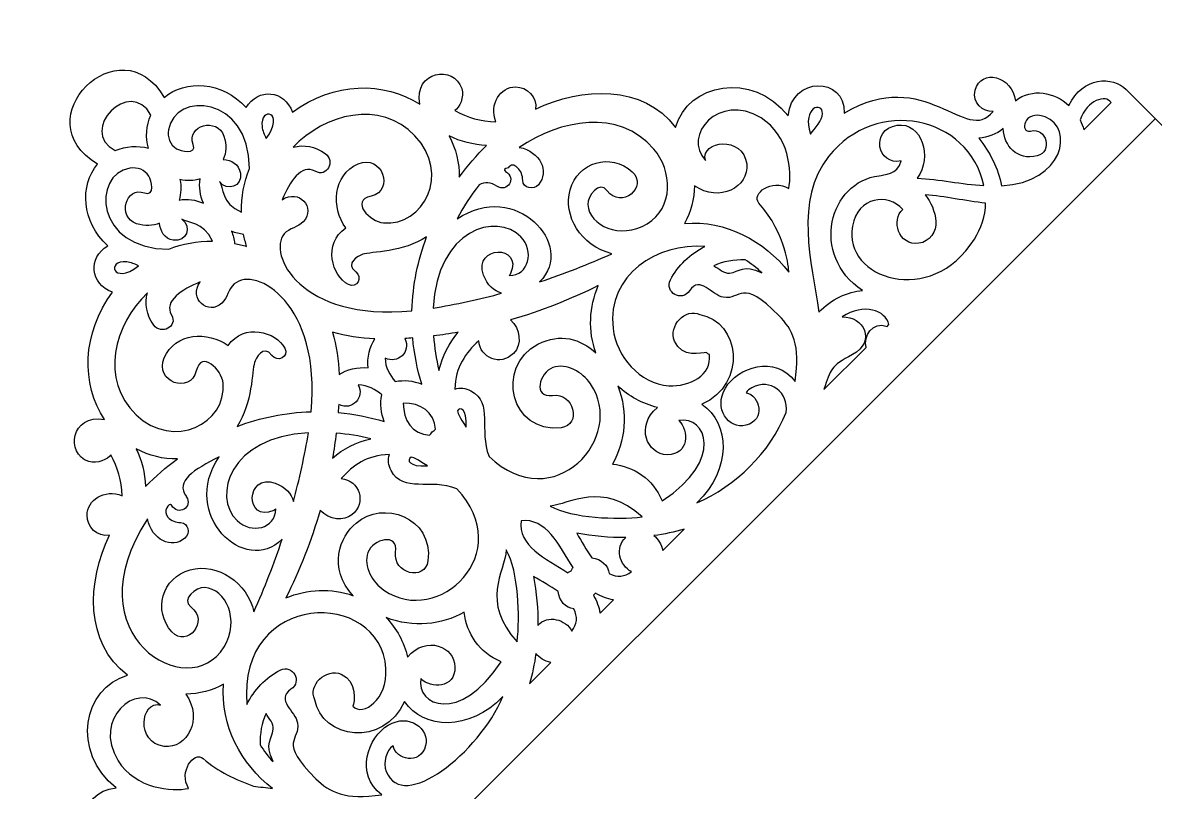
# Model space of a CAD drawing. Header units: millimetres. Extents: x -112 to 112, y -112 to 112.
# Drawn here: x -112 to 0, y 35.9 to 112 of the extents above; entities that cross this region are included whole.
import ezdxf
from ezdxf.lldxf.tags import DXFTag

# ---------------------------------------------------------------- set-up
doc = ezdxf.new("R2010")
doc.units = ezdxf.units.MM
doc.header["$MEASUREMENT"] = 0
doc.layers.add('layer 1', color=7, linetype='Continuous')
tags = doc.linetypes.add('New Line2', pattern=[0.2, 0.1, -0.1]).pattern_tags.tags
tags[6:7] = [DXFTag(74, 4), DXFTag(75, 0), DXFTag(340, '0'), DXFTag(46, 1.0), DXFTag(50, 0.0), DXFTag(44, 0.0), DXFTag(45, 0.0)]
tags[4:5] = [DXFTag(74, 4), DXFTag(75, 0), DXFTag(340, '0'), DXFTag(46, 1.0), DXFTag(50, 0.0), DXFTag(44, 0.0), DXFTag(45, 0.0)]

msp = doc.modelspace()

# ---------------------------------------------------------------- linework, layer by layer
at = {"layer": 'layer 1', "color": 196}
for points, knots in [([(104.6453, -98.0616), (106.4014, -95.9512), (106.2642, -92.3466), (103.6349, -89.9719), (103.6349, -89.9719), (105.6031, -88.8019), (105.3912, -86.1603), (103.1685, -85.3845), (103.1685, -85.3845), (106.2043, -81.3209), (106.2542, -76.272), (103.9543, -72.7846), (103.9543, -72.7846), (107.3143, -73.3907), (107.8557, -69.3822), (105.5158, -68.6338), (105.5158, -68.6338), (104.6527, -68.3594), (103.6225, -68.8658), (103.3306, -69.3024), (103.3306, -69.3024), (102.6471, -68.0451), (102.258, -66.7529), (102.2205, -65.2439), (102.2205, -65.2439), (103.9866, -65.9523), (105.6854, -64.8023), (105.6804, -63.3106), (105.6804, -63.3106), (105.6729, -62.1956), (104.7051, -61.1079), (103.4653, -61.3449), (103.4653, -61.3449), (105.6928, -56.7475), (105.9249, -50.6933), (101.6767, -47.4779), (101.6767, -47.4779), (106.0221, -46.2955), (107.3143, -39.9096), (102.8142, -36.3524), (102.8142, -36.3524), (106.7455, -35.9682), (106.7355, -30.7048), (103.0936, -30.7997), (103.0936, -30.7997), (107.9204, -22.7649), (99.8357, -18.7163), (103.2557, -16.0745), (103.2557, -16.0745), (103.1685, -17.0947), (104.0789, -18.1649), (105.3411, -17.8506), (105.3411, -17.8506), (107.5712, -17.2968), (106.7156, -14.1164), (104.3109, -13.8618), (104.3109, -13.8618), (105.6055, -12.188), (105.1465, -10.0078), (103.8518, -8.5635), (103.8518, -8.5635), (106.7252, -7.213), (106.7609, -4.2435), (105.4134, -2.896), (105.4134, -2.896), (105.4134, -2.896), (0.2281, 102.2897), (0.2281, 102.2897), (0.2281, 102.2897), (0.2281, 102.2897), (0.2289, 102.2904), (0.2289, 102.2904), (0.2289, 102.2904), (0.2289, 102.2904), (-2.8659, 105.3837), (-2.8659, 105.3837), (-2.8659, 105.3837), (-4.2134, 106.7312), (-7.1829, 106.6957), (-8.5334, 103.8221), (-8.5334, 103.8221), (-9.9777, 105.1168), (-12.1579, 105.5757), (-13.8317, 104.2811), (-13.8317, 104.2811), (-14.0862, 106.6858), (-17.2667, 107.5414), (-17.8205, 105.3113), (-17.8205, 105.3113), (-18.1348, 104.0491), (-17.0646, 103.1386), (-16.0444, 103.2259), (-16.0444, 103.2259), (-18.6862, 99.8059), (-22.7348, 107.8906), (-30.7696, 103.0638), (-30.7696, 103.0638), (-30.6748, 106.7057), (-35.9383, 106.7157), (-36.3224, 102.7843), (-36.3224, 102.7843), (-39.8795, 107.2844), (-46.2655, 105.9923), (-47.448, 101.6469), (-47.448, 101.6469), (-50.6633, 105.8951), (-56.7175, 105.663), (-61.315, 103.4355), (-61.315, 103.4355), (-61.0779, 104.6753), (-62.1656, 105.6431), (-63.2806, 105.6506), (-63.2806, 105.6506), (-64.7724, 105.6556), (-65.9224, 103.9568), (-65.2139, 102.1907), (-65.2139, 102.1907), (-66.7231, 102.2282), (-68.0153, 102.6173), (-69.2726, 103.3008), (-69.2726, 103.3008), (-68.836, 103.5927), (-68.3296, 104.6229), (-68.604, 105.4859), (-68.604, 105.4859), (-69.3524, 107.8257), (-73.3611, 107.2845), (-72.7548, 103.9243), (-72.7548, 103.9243), (-76.2422, 106.2242), (-81.2911, 106.1743), (-85.3547, 103.1385), (-85.3547, 103.1385), (-86.1305, 105.3612), (-88.7722, 105.5731), (-89.9421, 103.605), (-89.9421, 103.605), (-92.3169, 106.2343), (-95.9214, 106.3714), (-98.0318, 104.6153), (-98.0318, 104.6153), (-102.3907, 112.0051), (-112.0363, 102.3859), (-104.6298, 98.0173), (-104.6298, 98.0173), (-106.3859, 95.9069), (-106.2487, 92.3023), (-103.617, 89.9301), (-103.617, 89.9301), (-105.5852, 88.7601), (-105.3757, 86.1158), (-103.1507, 85.3425), (-103.1507, 85.3425), (-106.1889, 81.2765), (-106.2364, 76.23), (-103.9389, 72.7402), (-103.9389, 72.7402), (-107.299, 73.3463), (-107.8378, 69.3402), (-105.5005, 68.5894), (-105.5005, 68.5894), (-104.6374, 68.3149), (-103.6047, 68.8239), (-103.3154, 69.2579), (-103.3154, 69.2579), (-102.6295, 68.0032), (-102.2402, 66.7111), (-102.2027, 65.2019), (-102.2027, 65.2019), (-103.9688, 65.9103), (-105.6676, 64.7604), (-105.6627, 63.2686), (-105.6627, 63.2686), (-105.6577, 62.151), (-104.6899, 61.0634), (-103.45, 61.3005), (-103.45, 61.3005), (-105.6776, 56.7031), (-105.9071, 50.6513), (-101.6615, 47.4334), (-101.6615, 47.4334), (-106.0045, 46.2535), (-107.299, 39.865), (-102.799, 36.3079), (-102.799, 36.3079), (-106.7279, 35.9263), (-106.7203, 30.6604), (-103.0784, 30.7551), (-103.0784, 30.7551), (-105.1863, 27.2453), (-105.2561, 23.1643), (-102.6668, 19.6172), (-102.6668, 19.6172), (-102.3749, 18.3874), (-102.2252, 16.8157), (-103.238, 16.0326), (-103.238, 16.0326), (-103.1533, 17.0503), (-104.0613, 18.1229), (-105.3259, 17.8061), (-105.3259, 17.8061), (-107.5534, 17.2548), (-106.7003, 14.0718), (-104.2957, 13.8174), (-104.2957, 13.8174), (-105.5904, 12.1436), (-105.1313, 9.9634), (-103.8341, 8.5216), (-103.8341, 8.5216), (-106.7106, 7.1693), (-106.743, 4.1957), (-105.3907, 2.8491), (-105.3907, 2.8491), (-105.3907, 2.8491), (-102.3019, -0.2401), (-102.3019, -0.2401), (-102.3019, -0.2401), (-102.3019, -0.2401), (-102.3016, -0.2399), (-102.3016, -0.2399), (-102.3016, -0.2399), (-102.3016, -0.2399), (2.8789, -105.4203), (2.8789, -105.4203), (2.8789, -105.4203), (4.2255, -106.7725), (7.1989, -106.7405), (8.5514, -103.8638), (8.5514, -103.8638), (9.9932, -105.1609), (12.1734, -105.6199), (13.8472, -104.3253), (13.8472, -104.3253), (14.1016, -106.7301), (17.2846, -107.5831), (17.8359, -105.3556), (17.8359, -105.3556), (18.1527, -104.0908), (17.0801, -103.1828), (16.0624, -103.2677), (16.0624, -103.2677), (16.8455, -102.2549), (18.4172, -102.4045), (19.647, -102.6964), (19.647, -102.6964), (23.1941, -105.2858), (27.2752, -105.2159), (30.7849, -103.108), (30.7849, -103.108), (30.6902, -106.75), (35.9561, -106.7575), (36.3377, -102.8286), (36.3377, -102.8286), (39.8948, -107.3286), (46.2833, -106.0341), (47.4632, -101.6911), (47.4632, -101.6911), (50.6811, -105.9367), (56.7329, -105.7073), (61.3303, -103.4796), (61.3303, -103.4796), (61.0932, -104.7194), (62.181, -105.6872), (63.2984, -105.6923), (63.2984, -105.6923), (64.79, -105.6972), (65.9402, -103.9985), (65.2317, -102.2324), (65.2317, -102.2324), (66.7409, -102.2698), (68.033, -102.659), (69.2877, -103.3449), (69.2877, -103.3449), (68.8538, -103.6343), (68.3447, -104.667), (68.6192, -105.5302), (68.6192, -105.5302), (69.37, -107.8676), (73.3763, -107.3288), (72.77, -103.9686), (72.77, -103.9686), (76.2598, -106.2661), (81.3063, -106.2186), (85.3722, -103.1803), (85.3722, -103.1803), (86.1455, -105.4054), (88.7897, -105.6149), (89.9597, -103.6468), (89.9597, -103.6468), (92.3319, -106.2785), (95.9366, -106.4157), (98.0469, -104.6596), (98.0469, -104.6596), (102.4157, -112.066), (112.0354, -102.4206), (104.6453, -98.0616)], [0, 0, 0, 0, 0.01333333, 0.01333333, 0.01333333, 0.01333333, 0.02666667, 0.02666667, 0.02666667, 0.02666667, 0.04, 0.04, 0.04, 0.04, 0.05333333, 0.05333333, 0.05333333, 0.05333333, 0.06666667, 0.06666667, 0.06666667, 0.06666667, 0.08, 0.08, 0.08, 0.08, 0.09333333, 0.09333333, 0.09333333, 0.09333333, 0.10666667, 0.10666667, 0.10666667, 0.10666667, 0.12, 0.12, 0.12, 0.12, 0.13333333, 0.13333333, 0.13333333, 0.13333333, 0.14666667, 0.14666667, 0.14666667, 0.14666667, 0.16, 0.16, 0.16, 0.16, 0.17333333, 0.17333333, 0.17333333, 0.17333333, 0.18666667, 0.18666667, 0.18666667, 0.18666667, 0.2, 0.2, 0.2, 0.2, 0.21333333, 0.21333333, 0.21333333, 0.21333333, 0.22666667, 0.22666667, 0.22666667, 0.22666667, 0.24, 0.24, 0.24, 0.24, 0.25333333, 0.25333333, 0.25333333, 0.25333333, 0.26666667, 0.26666667, 0.26666667, 0.26666667, 0.28, 0.28, 0.28, 0.28, 0.29333333, 0.29333333, 0.29333333, 0.29333333, 0.30666667, 0.30666667, 0.30666667, 0.30666667, 0.32, 0.32, 0.32, 0.32, 0.33333333, 0.33333333, 0.33333333, 0.33333333, 0.34666667, 0.34666667, 0.34666667, 0.34666667, 0.36, 0.36, 0.36, 0.36, 0.37333333, 0.37333333, 0.37333333, 0.37333333, 0.38666667, 0.38666667, 0.38666667, 0.38666667, 0.4, 0.4, 0.4, 0.4, 0.41333333, 0.41333333, 0.41333333, 0.41333333, 0.42666667, 0.42666667, 0.42666667, 0.42666667, 0.44, 0.44, 0.44, 0.44, 0.45333333, 0.45333333, 0.45333333, 0.45333333, 0.46666667, 0.46666667, 0.46666667, 0.46666667, 0.48, 0.48, 0.48, 0.48, 0.49333333, 0.49333333, 0.49333333, 0.49333333, 0.50666667, 0.50666667, 0.50666667, 0.50666667, 0.52, 0.52, 0.52, 0.52, 0.53333333, 0.53333333, 0.53333333, 0.53333333, 0.54666667, 0.54666667, 0.54666667, 0.54666667, 0.56, 0.56, 0.56, 0.56, 0.57333333, 0.57333333, 0.57333333, 0.57333333, 0.58666667, 0.58666667, 0.58666667, 0.58666667, 0.6, 0.6, 0.6, 0.6, 0.61333333, 0.61333333, 0.61333333, 0.61333333, 0.62666667, 0.62666667, 0.62666667, 0.62666667, 0.64, 0.64, 0.64, 0.64, 0.65333333, 0.65333333, 0.65333333, 0.65333333, 0.66666667, 0.66666667, 0.66666667, 0.66666667, 0.68, 0.68, 0.68, 0.68, 0.69333333, 0.69333333, 0.69333333, 0.69333333, 0.70666667, 0.70666667, 0.70666667, 0.70666667, 0.72, 0.72, 0.72, 0.72, 0.73333333, 0.73333333, 0.73333333, 0.73333333, 0.74666667, 0.74666667, 0.74666667, 0.74666667, 0.76, 0.76, 0.76, 0.76, 0.77333333, 0.77333333, 0.77333333, 0.77333333, 0.78666667, 0.78666667, 0.78666667, 0.78666667, 0.8, 0.8, 0.8, 0.8, 0.81333333, 0.81333333, 0.81333333, 0.81333333, 0.82666667, 0.82666667, 0.82666667, 0.82666667, 0.84, 0.84, 0.84, 0.84, 0.85333333, 0.85333333, 0.85333333, 0.85333333, 0.86666667, 0.86666667, 0.86666667, 0.86666667, 0.88, 0.88, 0.88, 0.88, 0.89333333, 0.89333333, 0.89333333, 0.89333333, 0.90666667, 0.90666667, 0.90666667, 0.90666667, 0.92, 0.92, 0.92, 0.92, 0.93333333, 0.93333333, 0.93333333, 0.93333333, 0.94666667, 0.94666667, 0.94666667, 0.94666667, 0.96, 0.96, 0.96, 0.96, 0.97333333, 0.97333333, 0.97333333, 0.97333333, 1, 1, 1, 1]), ([(-102.8711, 99.3471), (-106.6846, 101.332), (-101.3505, 106.6695), (-99.3588, 102.8594), (-99.3588, 102.8594), (-99.8178, 101.8167), (-99.8926, 100.6442), (-99.5858, 99.5741), (-99.5858, 99.5741), (-100.6584, 99.8783), (-101.8284, 99.806), (-102.8711, 99.3471)], [0, 0, 0, 0, 0.25, 0.25, 0.25, 0.25, 0.5, 0.5, 0.5, 0.5, 1, 1, 1, 1]), ([(-89.6103, 97.5659), (-90.1366, 96.2114), (-90.4184, 94.7571), (-90.4035, 93.2604), (-90.4035, 93.2604), (-92.424, 94.1483), (-92.1422, 95.6975), (-92.5687, 96.2737), (-92.5687, 96.2737), (-91.8128, 95.2535), (-90.2713, 95.8072), (-90.4958, 97.1193), (-90.4958, 97.1193), (-90.643, 97.9898), (-91.3889, 98.4414), (-92.1872, 98.4713), (-92.1872, 98.4713), (-91.9027, 99.1298), (-91.8429, 99.9082), (-92.1223, 100.7613), (-92.1223, 100.7613), (-92.7658, 102.6971), (-95.869, 101.844), (-95.1706, 99.9631), (-95.1706, 99.9631), (-94.7739, 98.8929), (-96.4452, 99.297), (-96.8219, 99.534), (-96.8219, 99.534), (-97.4804, 99.953), (-97.7299, 100.6566), (-97.6126, 101.4174), (-97.6126, 101.4174), (-97.0165, 105.1866), (-89.5878, 104.8873), (-89.6103, 97.5659)], [0, 0, 0, 0, 0.1, 0.1, 0.1, 0.1, 0.2, 0.2, 0.2, 0.2, 0.3, 0.3, 0.3, 0.3, 0.4, 0.4, 0.4, 0.4, 0.5, 0.5, 0.5, 0.5, 0.6, 0.6, 0.6, 0.6, 0.7, 0.7, 0.7, 0.7, 0.8, 0.8, 0.8, 0.8, 1, 1, 1, 1]), ([(-73.2263, 100.8088), (-69.6615, 97.0646), (-72.3981, 91.8285), (-76.3419, 92.1902), (-76.3419, 92.1902), (-77.6665, 92.3124), (-79.6871, 94.353), (-77.5617, 94.8469), (-77.5617, 94.8469), (-75.2093, 95.3932), (-76.4666, 99.0452), (-78.8539, 98.025), (-78.8539, 98.025), (-81.3659, 96.9499), (-81.528, 93.6895), (-80.0737, 91.6964), (-80.0737, 91.6964), (-82.3587, 90.1449), (-81.4432, 86.9294), (-79.8118, 86.0962), (-79.8118, 86.0962), (-78.9611, 85.6647), (-78.3575, 86.8172), (-79.0934, 87.3635), (-79.0934, 87.3635), (-80.201, 88.1767), (-78.8289, 88.955), (-78.3798, 89.0948), (-78.3798, 89.0948), (-77.609, 89.3318), (-74.3611, 89.2968), (-72.0737, 90.8109), (-72.0737, 90.8109), (-72.9442, 88.4936), (-73.4456, 86.0864), (-73.5254, 83.4921), (-73.5254, 83.4921), (-84.6163, 82.424), (-87.8288, 89.1596), (-86.1676, 91.0954), (-86.1676, 91.0954), (-85.6512, 91.6917), (-84.8031, 91.7414), (-84.2742, 92.3103), (-84.2742, 92.3103), (-82.9896, 93.6848), (-84.7182, 95.623), (-86.3621, 94.478), (-86.3621, 94.478), (-85.6412, 96.2266), (-84.4738, 98.0974), (-83.0944, 97.3017), (-83.0944, 97.3017), (-81.9344, 96.6357), (-81.0839, 98.3045), (-82.0965, 99.0578), (-82.0965, 99.0578), (-83.0794, 99.7912), (-84.2393, 99.9583), (-85.2721, 99.6789), (-85.2721, 99.6789), (-82.199, 102.9765), (-76.6563, 104.4133), (-73.2263, 100.8088)], [0, 0, 0, 0, 0.05882353, 0.05882353, 0.05882353, 0.05882353, 0.11764706, 0.11764706, 0.11764706, 0.11764706, 0.17647059, 0.17647059, 0.17647059, 0.17647059, 0.23529412, 0.23529412, 0.23529412, 0.23529412, 0.29411765, 0.29411765, 0.29411765, 0.29411765, 0.35294118, 0.35294118, 0.35294118, 0.35294118, 0.41176471, 0.41176471, 0.41176471, 0.41176471, 0.47058824, 0.47058824, 0.47058824, 0.47058824, 0.52941176, 0.52941176, 0.52941176, 0.52941176, 0.58823529, 0.58823529, 0.58823529, 0.58823529, 0.64705882, 0.64705882, 0.64705882, 0.64705882, 0.70588235, 0.70588235, 0.70588235, 0.70588235, 0.76470588, 0.76470588, 0.76470588, 0.76470588, 0.82352941, 0.82352941, 0.82352941, 0.82352941, 0.88235294, 0.88235294, 0.88235294, 0.88235294, 1, 1, 1, 1]), ([(-38.994, 102.5774), (-36.2401, 100.896), (-35.8933, 97.2416), (-36.2599, 95.6027), (-36.2599, 95.6027), (-37.8963, 96.6155), (-40.0067, 95.0738), (-39.2034, 94.1508), (-39.2034, 94.1508), (-36.439, 90.9886), (-36.2983, 87.7367), (-36.2325, 87.3034), (-36.2325, 87.3034), (-38.707, 90.4365), (-42.4538, 92.4721), (-46.5797, 92.1478), (-46.5797, 92.1478), (-45.9212, 93.2802), (-45.6044, 94.565), (-45.5796, 95.8721), (-45.5796, 95.8721), (-43.1174, 94.1483), (-40.149, 95.7449), (-40.4158, 98.0224), (-40.4158, 98.0224), (-40.7451, 100.8512), (-44.9983, 100.3798), (-44.5043, 98.374), (-44.5043, 98.374), (-46.7969, 100.8262), (-43.1822, 105.1344), (-38.994, 102.5774)], [0, 0, 0, 0, 0.11111111, 0.11111111, 0.11111111, 0.11111111, 0.22222222, 0.22222222, 0.22222222, 0.22222222, 0.33333333, 0.33333333, 0.33333333, 0.33333333, 0.44444444, 0.44444444, 0.44444444, 0.44444444, 0.55555556, 0.55555556, 0.55555556, 0.55555556, 0.66666667, 0.66666667, 0.66666667, 0.66666667, 0.77777778, 0.77777778, 0.77777778, 0.77777778, 1, 1, 1, 1]), ([(-16.9424, 95.8821), (-19.1625, 96.0168), (-21.3527, 96.5207), (-23.5654, 96.613), (-23.5654, 96.613), (-22.0084, 98.7092), (-23.0685, 102.2064), (-25.5387, 101.854), (-25.5387, 101.854), (-28.2581, 101.4355), (-27.4644, 97.7691), (-25.127, 98.3441), (-25.127, 98.3441), (-25.4414, 96.9123), (-26.9306, 96.9746), (-27.3072, 96.8474), (-27.3072, 96.8474), (-32.2139, 96.341), (-34.2369, 88.9647), (-28.9462, 85.5099), (-28.9462, 85.5099), (-30.4404, 85.3776), (-32.0194, 84.6718), (-33.2791, 83.3471), (-33.2791, 83.3471), (-33.9776, 88.3361), (-35.7512, 94.4302), (-32.3138, 98.7658), (-32.3138, 98.7658), (-27.6054, 104.7011), (-18.4622, 102.8289), (-16.9424, 95.8821)], [0, 0, 0, 0, 0.11111111, 0.11111111, 0.11111111, 0.11111111, 0.22222222, 0.22222222, 0.22222222, 0.22222222, 0.33333333, 0.33333333, 0.33333333, 0.33333333, 0.44444444, 0.44444444, 0.44444444, 0.44444444, 0.55555556, 0.55555556, 0.55555556, 0.55555556, 0.66666667, 0.66666667, 0.66666667, 0.66666667, 0.77777778, 0.77777778, 0.77777778, 0.77777778, 1, 1, 1, 1]), ([(-32.9148, 103.024), (-32.9199, 102.3454), (-33.6681, 101.5373), (-34.1147, 100.9709), (-34.1147, 100.9709), (-34.9628, 103.685), (-32.9048, 104.2213), (-32.9148, 103.024)], [0, 0, 0, 0, 0.33333333, 0.33333333, 0.33333333, 0.33333333, 1, 1, 1, 1]), ([(-4.3726, 104.1165), (-4.3726, 104.1165), (-7.0742, 101.4149), (-7.0742, 101.4149), (-7.0742, 101.4149), (-7.1565, 101.7418), (-7.2711, 102.066), (-7.4283, 102.3778), (-7.4283, 102.3778), (-6.7514, 104.383), (-4.8752, 104.9069), (-4.3726, 104.1165)], [0, 0, 0, 0, 0.25, 0.25, 0.25, 0.25, 0.5, 0.5, 0.5, 0.5, 1, 1, 1, 1]), ([(-87.9414, 100.5568), (-88.1385, 100.9286), (-88.3082, 101.3177), (-88.3531, 101.7218), (-88.3531, 101.7218), (-88.5801, 103.7797), (-85.9858, 103.1561), (-87.9414, 100.5568)], [0, 0, 0, 0, 0.33333333, 0.33333333, 0.33333333, 0.33333333, 1, 1, 1, 1]), ([(-65.1216, 95.8422), (-64.1014, 95.1163), (-63.1359, 96.6554), (-64.2734, 97.2889), (-64.2734, 97.2889), (-64.2709, 97.2914), (-64.2709, 97.2914), (-64.2709, 97.2914), (-64.2709, 97.2914), (-64.5004, 97.4361), (-64.4106, 97.5559), (-64.009, 97.6531), (-64.009, 97.6531), (-63.7296, 98.0023), (-63.4252, 97.9974), (-63.096, 97.6482), (-63.096, 97.6482), (-62.7093, 97.3413), (-62.5871, 96.8699), (-62.5697, 96.3984), (-62.5697, 96.3984), (-62.5372, 95.5927), (-61.4795, 95.4381), (-61.0255, 95.9668), (-61.0255, 95.9668), (-59.8856, 97.2914), (-60.8559, 99.2596), (-62.9114, 99.6687), (-62.9114, 99.6687), (-58.8228, 102.3753), (-53.1229, 103.5702), (-49.6031, 99.5017), (-49.6031, 99.5017), (-47.7571, 97.3663), (-47.6149, 93.6869), (-50.2567, 92.1028), (-50.2567, 92.1028), (-52.9482, 90.4889), (-55.994, 91.9282), (-56.1287, 94.0137), (-56.1287, 94.0137), (-56.1836, 94.8269), (-54.9863, 96.4333), (-54.213, 95.3806), (-54.213, 95.3806), (-52.8235, 93.4872), (-50.1269, 95.7697), (-51.7484, 97.2564), (-51.7484, 97.2564), (-53.8238, 99.1623), (-57.1366, 98.2242), (-57.8849, 95.4654), (-57.8849, 95.4654), (-58.5781, 92.9049), (-56.8399, 89.9205), (-53.7391, 89.1443), (-53.7391, 89.1443), (-56.0889, 88.0966), (-58.4761, 87.1561), (-60.9133, 86.3504), (-60.9133, 86.3504), (-57.2264, 90.0124), (-63.3056, 96.5005), (-69.063, 92.5892), (-69.063, 92.5892), (-68.4518, 93.7642), (-67.7259, 94.8942), (-66.8752, 95.9642), (-66.8752, 95.9642), (-66.3214, 96.2336), (-65.7003, 96.2461), (-65.129, 95.8295), (-65.129, 95.8295), (-65.1241, 95.8348), (-65.1215, 95.8372), (-65.1216, 95.8422)], [0, 0, 0, 0, 0.05, 0.05, 0.05, 0.05, 0.1, 0.1, 0.1, 0.1, 0.15, 0.15, 0.15, 0.15, 0.2, 0.2, 0.2, 0.2, 0.25, 0.25, 0.25, 0.25, 0.3, 0.3, 0.3, 0.3, 0.35, 0.35, 0.35, 0.35, 0.4, 0.4, 0.4, 0.4, 0.45, 0.45, 0.45, 0.45, 0.5, 0.5, 0.5, 0.5, 0.55, 0.55, 0.55, 0.55, 0.6, 0.6, 0.6, 0.6, 0.65, 0.65, 0.65, 0.65, 0.7, 0.7, 0.7, 0.7, 0.75, 0.75, 0.75, 0.75, 0.8, 0.8, 0.8, 0.8, 0.85, 0.85, 0.85, 0.85, 0.9, 0.9, 0.9, 0.9, 1, 1, 1, 1]), ([(-15.049, 101.5173), (-14.9543, 99.8509), (-13.697, 98.3192), (-11.689, 98.8206), (-11.689, 98.8206), (-10.095, 99.2173), (-10.7485, 101.6968), (-12.3325, 101.2802), (-12.3325, 101.2802), (-13.4426, 100.9884), (-13.0559, 103.4903), (-10.8982, 102.6746), (-10.8982, 102.6746), (-7.9748, 101.5712), (-9.0661, 96.1799), (-15.1964, 95.8671), (-15.1964, 95.8671), (-15.5556, 97.5634), (-16.3338, 99.1848), (-17.4514, 100.5718), (-17.4514, 100.5718), (-16.5558, 100.6641), (-15.7276, 100.9435), (-15.049, 101.5173)], [0, 0, 0, 0, 0.14285714, 0.14285714, 0.14285714, 0.14285714, 0.28571429, 0.28571429, 0.28571429, 0.28571429, 0.42857143, 0.42857143, 0.42857143, 0.42857143, 0.57142857, 0.57142857, 0.57142857, 0.57142857, 0.71428571, 0.71428571, 0.71428571, 0.71428571, 1, 1, 1, 1]), ([(-66.1418, 99.8609), (-67.1297, 98.878), (-68.0377, 97.8303), (-68.8509, 96.7227), (-68.8509, 96.7227), (-68.826, 98.1048), (-69.1653, 99.5117), (-69.8611, 100.7963), (-69.8611, 100.7963), (-68.7386, 100.2425), (-67.4539, 99.9356), (-66.1418, 99.8609)], [0, 0, 0, 0, 0.25, 0.25, 0.25, 0.25, 0.5, 0.5, 0.5, 0.5, 1, 1, 1, 1]), ([(-101.4317, 97.5984), (-100.6684, 97.7181), (-99.9649, 97.4686), (-99.5484, 96.8077), (-99.5484, 96.8077), (-99.3089, 96.4335), (-98.9048, 94.7622), (-99.9749, 95.1587), (-99.9749, 95.1587), (-101.8557, 95.8571), (-102.7089, 92.754), (-100.7732, 92.1104), (-100.7732, 92.1104), (-99.9225, 91.8285), (-99.1443, 91.8885), (-98.4858, 92.1728), (-98.4858, 92.1728), (-98.4533, 91.3771), (-98.0019, 90.6312), (-97.1338, 90.4815), (-97.1338, 90.4815), (-95.8192, 90.2594), (-95.2653, 91.8011), (-96.2882, 92.5544), (-96.2882, 92.5544), (-95.7095, 92.1303), (-94.1628, 92.4097), (-93.2722, 90.3916), (-93.2722, 90.3916), (-94.769, 90.4066), (-96.2258, 90.1222), (-97.5802, 89.5958), (-97.5802, 89.5958), (-104.9017, 89.5734), (-105.201, 97.0021), (-101.4317, 97.5984)], [0, 0, 0, 0, 0.1, 0.1, 0.1, 0.1, 0.2, 0.2, 0.2, 0.2, 0.3, 0.3, 0.3, 0.3, 0.4, 0.4, 0.4, 0.4, 0.5, 0.5, 0.5, 0.5, 0.6, 0.6, 0.6, 0.6, 0.7, 0.7, 0.7, 0.7, 0.8, 0.8, 0.8, 0.8, 1, 1, 1, 1]), ([(-94.1578, 94.1459), (-94.9137, 94.4677), (-95.7517, 94.6124), (-96.5574, 94.4552), (-96.5574, 94.4552), (-96.3678, 95.0987), (-96.3279, 95.7972), (-96.4876, 96.4757), (-96.4876, 96.4757), (-95.809, 96.3161), (-95.1131, 96.3535), (-94.4695, 96.5431), (-94.4695, 96.5431), (-94.6242, 95.74), (-94.482, 94.8993), (-94.1578, 94.1459)], [0, 0, 0, 0, 0.2, 0.2, 0.2, 0.2, 0.4, 0.4, 0.4, 0.4, 0.6, 0.6, 0.6, 0.6, 1, 1, 1, 1]), ([(-29.9514, 91.8734), (-29.4027, 94.8069), (-26.4491, 95.1812), (-24.9723, 93.5197), (-24.9723, 93.5197), (-26.1497, 92.512), (-25.4188, 89.9153), (-23.3808, 90.1771), (-23.3808, 90.1771), (-22.3431, 90.3118), (-21.6047, 91.3745), (-21.6946, 92.3325), (-21.6946, 92.3325), (-21.7893, 93.3502), (-22.1811, 94.2558), (-22.7722, 94.9865), (-22.7722, 94.9865), (-20.7767, 94.8169), (-18.781, 94.3579), (-16.7778, 94.151), (-16.7778, 94.151), (-16.8103, 92.8712), (-17.2369, 91.6613), (-17.8954, 90.5938), (-17.8954, 90.5938), (-22.1274, 83.7618), (-30.9288, 86.6426), (-29.9514, 91.8734)], [0, 0, 0, 0, 0.125, 0.125, 0.125, 0.125, 0.25, 0.25, 0.25, 0.25, 0.375, 0.375, 0.375, 0.375, 0.5, 0.5, 0.5, 0.5, 0.625, 0.625, 0.625, 0.625, 0.75, 0.75, 0.75, 0.75, 1, 1, 1, 1]), ([(-66.4462, 87.034), (-66.0894, 86.0288), (-65.426, 85.4599), (-64.6551, 85.228), (-64.6551, 85.228), (-66.6732, 84.6917), (-69.3424, 84.0879), (-71.4303, 83.7612), (-71.4303, 83.7612), (-71.0511, 91.5989), (-65.1142, 93.2604), (-62.7493, 90.8106), (-62.7493, 90.8106), (-61.4048, 89.4162), (-61.9311, 86.999), (-63.9092, 86.9816), (-63.9092, 86.9816), (-63.8494, 87.0465), (-63.7995, 87.1163), (-63.767, 87.1886), (-63.767, 87.1886), (-62.4924, 90.0798), (-67.5014, 90), (-66.4462, 87.034)], [0, 0, 0, 0, 0.14285714, 0.14285714, 0.14285714, 0.14285714, 0.28571429, 0.28571429, 0.28571429, 0.28571429, 0.42857143, 0.42857143, 0.42857143, 0.42857143, 0.57142857, 0.57142857, 0.57142857, 0.57142857, 0.71428571, 0.71428571, 0.71428571, 0.71428571, 1, 1, 1, 1]), ([(-89.8846, 89.8729), (-90.2737, 89.9877), (-90.6704, 90.08), (-91.0696, 90.1597), (-91.0696, 90.1597), (-91.1119, 90.5713), (-91.2143, 90.9778), (-91.3739, 91.362), (-91.3739, 91.362), (-90.9897, 91.2024), (-90.5856, 91.0976), (-90.174, 91.0552), (-90.174, 91.0552), (-90.0942, 90.6561), (-89.9994, 90.262), (-89.8846, 89.8729)], [0, 0, 0, 0, 0.2, 0.2, 0.2, 0.2, 0.4, 0.4, 0.4, 0.4, 0.6, 0.6, 0.6, 0.6, 1, 1, 1, 1]), ([(-45.3375, 64.5086), (-41.8702, 67.8612), (-42.0722, 72.3588), (-44.861, 74.2446), (-44.861, 74.2446), (-40.2698, 76.2705), (-41.1308, 82.4514), (-45.038, 83.1176), (-45.038, 83.1176), (-46.4774, 83.8386), (-48.1737, 82.0125), (-47.5574, 80.5035), (-47.5574, 80.5035), (-46.8478, 78.7649), (-44.8676, 79.3767), (-44.3845, 79.3609), (-44.3845, 79.3609), (-44.2922, 79.2735), (-44.2248, 79.2213), (-44.1026, 79.1589), (-44.1026, 79.1589), (-43.8183, 77.1183), (-46.0983, 75.9609), (-48.1162, 76.0881), (-48.1162, 76.0881), (-51.0124, 76.2752), (-53.3073, 78.9841), (-53.6292, 81.7505), (-53.6292, 81.7505), (-54.2429, 87.0988), (-49.2414, 90.2444), (-44.5417, 89.8502), (-44.5417, 89.8502), (-45.996, 89.1443), (-47.2407, 87.9693), (-47.9492, 86.5574), (-47.9492, 86.5574), (-48.5778, 85.3001), (-46.8391, 84.3248), (-46.0583, 85.4848), (-46.0583, 85.4848), (-45.0155, 87.0363), (-43.883, 85.0258), (-42.733, 84.8337), (-42.733, 84.8337), (-40.9219, 84.5293), (-41.0169, 86.8642), (-37.2176, 83.0152), (-37.2176, 83.0152), (-35.883, 81.6656), (-35.0648, 80.129), (-35.6361, 76.5094), (-35.6361, 76.5094), (-37.5989, 79.1703), (-41.35, 77.8883), (-42.5136, 75.8534), (-42.5136, 75.8534), (-43.7464, 73.8344), (-42.1776, 71.7378), (-40.4955, 72.1691), (-40.4955, 72.1691), (-38.4924, 72.6755), (-39.1136, 75.1525), (-40.4705, 75.387), (-40.4705, 75.387), (-40.3283, 75.5991), (-40.1637, 75.7487), (-39.9117, 75.8809), (-39.9117, 75.8809), (-38.0832, 76.8614), (-36.2398, 75.4269), (-36.5067, 73.4389), (-36.5067, 73.4389), (-38.131, 69.4308), (-41.4903, 66.1501), (-45.3375, 64.5086)], [0, 0, 0, 0, 0.05, 0.05, 0.05, 0.05, 0.1, 0.1, 0.1, 0.1, 0.15, 0.15, 0.15, 0.15, 0.2, 0.2, 0.2, 0.2, 0.25, 0.25, 0.25, 0.25, 0.3, 0.3, 0.3, 0.3, 0.35, 0.35, 0.35, 0.35, 0.4, 0.4, 0.4, 0.4, 0.45, 0.45, 0.45, 0.45, 0.5, 0.5, 0.5, 0.5, 0.55, 0.55, 0.55, 0.55, 0.6, 0.6, 0.6, 0.6, 0.65, 0.65, 0.65, 0.65, 0.7, 0.7, 0.7, 0.7, 0.75, 0.75, 0.75, 0.75, 0.8, 0.8, 0.8, 0.8, 0.85, 0.85, 0.85, 0.85, 0.9, 0.9, 0.9, 0.9, 1, 1, 1, 1]), ([(-101.7336, 88.3412), (-101.3296, 88.2963), (-100.9403, 88.1267), (-100.5687, 87.9295), (-100.5687, 87.9295), (-103.1679, 85.9739), (-103.7916, 88.5682), (-101.7336, 88.3412)], [0, 0, 0, 0, 0.33333333, 0.33333333, 0.33333333, 0.33333333, 1, 1, 1, 1]), ([(-43.6537, 87.9496), (-42.7383, 88.3911), (-41.6905, 88.5608), (-40.573, 88.5358), (-40.573, 88.5358), (-39.9618, 88.1641), (-39.4106, 87.7326), (-38.9091, 87.2561), (-38.9091, 87.2561), (-40.78, 88.1441), (-41.1093, 87.3359), (-42.1146, 87.2336), (-42.1146, 87.2336), (-42.666, 87.1763), (-43.1249, 87.6403), (-43.6537, 87.9496)], [0, 0, 0, 0, 0.2, 0.2, 0.2, 0.2, 0.4, 0.4, 0.4, 0.4, 0.6, 0.6, 0.6, 0.6, 1, 1, 1, 1]), ([(-89.1063, 78.3681), (-88.9866, 78.7523), (-88.2233, 80.229), (-87.3752, 79.0815), (-87.3752, 79.0815), (-86.8314, 78.3431), (-85.6789, 78.9468), (-86.1105, 79.7973), (-86.1105, 79.7973), (-86.9411, 81.4312), (-90.1566, 82.3468), (-91.7106, 80.0593), (-91.7106, 80.0593), (-93.7013, 81.5161), (-96.9616, 81.354), (-98.0367, 78.842), (-98.0367, 78.842), (-99.0569, 76.4547), (-95.405, 75.1975), (-94.8588, 77.5498), (-94.8588, 77.5498), (-94.3649, 79.6751), (-92.3268, 77.6521), (-92.2046, 76.3275), (-92.2046, 76.3275), (-91.8429, 72.3837), (-97.0789, 69.6472), (-100.8207, 73.2144), (-100.8207, 73.2144), (-104.4252, 76.6444), (-102.9884, 82.1871), (-99.6908, 85.2604), (-99.6908, 85.2604), (-99.9702, 84.2277), (-99.8054, 83.0652), (-99.072, 82.0823), (-99.072, 82.0823), (-98.3161, 81.072), (-96.6474, 81.9227), (-97.3133, 83.0826), (-97.3133, 83.0826), (-98.1091, 84.4621), (-96.2407, 85.627), (-94.4896, 86.3504), (-94.4896, 86.3504), (-95.6371, 84.704), (-93.6963, 82.9779), (-92.3243, 84.26), (-92.3243, 84.26), (-91.753, 84.7914), (-91.7032, 85.6395), (-91.1095, 86.1534), (-91.1095, 86.1534), (-88.9573, 88.0014), (-82.4823, 84.1685), (-83.5037, 73.5137), (-83.5037, 73.5137), (-86.098, 73.4338), (-88.5076, 72.9299), (-90.8227, 72.0618), (-90.8227, 72.0618), (-89.2984, 74.3645), (-89.3508, 77.5798), (-89.1063, 78.3681)], [0, 0, 0, 0, 0.05882353, 0.05882353, 0.05882353, 0.05882353, 0.11764706, 0.11764706, 0.11764706, 0.11764706, 0.17647059, 0.17647059, 0.17647059, 0.17647059, 0.23529412, 0.23529412, 0.23529412, 0.23529412, 0.29411765, 0.29411765, 0.29411765, 0.29411765, 0.35294118, 0.35294118, 0.35294118, 0.35294118, 0.41176471, 0.41176471, 0.41176471, 0.41176471, 0.47058824, 0.47058824, 0.47058824, 0.47058824, 0.52941176, 0.52941176, 0.52941176, 0.52941176, 0.58823529, 0.58823529, 0.58823529, 0.58823529, 0.64705882, 0.64705882, 0.64705882, 0.64705882, 0.70588235, 0.70588235, 0.70588235, 0.70588235, 0.76470588, 0.76470588, 0.76470588, 0.76470588, 0.82352941, 0.82352941, 0.82352941, 0.82352941, 0.88235294, 0.88235294, 0.88235294, 0.88235294, 1, 1, 1, 1]), ([(-63.767, 82.5889), (-60.776, 83.4594), (-57.8575, 84.6119), (-55.0986, 85.9888), (-55.0986, 85.9888), (-55.9792, 83.876), (-56.1288, 81.5012), (-55.3232, 79.3234), (-55.3232, 79.3234), (-56.8299, 80.7204), (-58.8404, 81.3341), (-61.0605, 80.1866), (-61.0605, 80.1866), (-65.3607, 77.9623), (-63.7015, 71.2956), (-58.7831, 71.9322), (-58.7831, 71.9322), (-56.6901, 72.204), (-57.5259, 75.4396), (-59.6211, 75.1303), (-59.6211, 75.1303), (-61.6118, 74.8359), (-60.9158, 77.4028), (-59.5912, 77.8742), (-59.5912, 77.8742), (-58.2093, 78.3681), (-56.6377, 77.3952), (-55.8695, 76.2876), (-55.8695, 76.2876), (-52.23, 71.0367), (-59.4989, 62.9793), (-65.905, 69.081), (-65.905, 69.081), (-66.9601, 71.7127), (-65.426, 74.3494), (-67.7134, 75.5843), (-67.7134, 75.5843), (-68.2274, 75.8637), (-68.786, 75.9036), (-69.2875, 75.7464), (-69.2875, 75.7464), (-69.2128, 77.9964), (-68.2524, 79.2861), (-66.9151, 80.5284), (-66.9151, 80.5284), (-66.7944, 78.8452), (-64.7814, 77.9825), (-63.4827, 79.2811), (-63.4827, 79.2811), (-62.5884, 80.1753), (-62.8305, 81.716), (-63.767, 82.5889)], [0, 0, 0, 0, 0.07142857, 0.07142857, 0.07142857, 0.07142857, 0.14285714, 0.14285714, 0.14285714, 0.14285714, 0.21428571, 0.21428571, 0.21428571, 0.21428571, 0.28571429, 0.28571429, 0.28571429, 0.28571429, 0.35714286, 0.35714286, 0.35714286, 0.35714286, 0.42857143, 0.42857143, 0.42857143, 0.42857143, 0.5, 0.5, 0.5, 0.5, 0.57142857, 0.57142857, 0.57142857, 0.57142857, 0.64285714, 0.64285714, 0.64285714, 0.64285714, 0.71428571, 0.71428571, 0.71428571, 0.71428571, 0.78571429, 0.78571429, 0.78571429, 0.78571429, 0.85714286, 0.85714286, 0.85714286, 0.85714286, 1, 1, 1, 1]), ([(-26.3467, 82.1424), (-26.3467, 82.1424), (-26.5313, 81.9578), (-26.5313, 81.9578), (-26.5313, 81.9578), (-27.993, 82.471), (-28.8803, 80.9962), (-28.6092, 79.8799), (-28.6092, 79.8799), (-28.6092, 79.8799), (-32.77, 75.7191), (-32.77, 75.7191), (-32.77, 75.7191), (-32.0662, 77.7058), (-32.1697, 78.0122), (-29.9636, 79.1639), (-29.9636, 79.1639), (-27.5398, 80.4293), (-28.882, 83.0034), (-30.964, 82.8883), (-30.964, 82.8883), (-28.8338, 84.3101), (-26.6561, 83.5393), (-26.3467, 82.1424)], [0, 0, 0, 0, 0.14285714, 0.14285714, 0.14285714, 0.14285714, 0.28571429, 0.28571429, 0.28571429, 0.28571429, 0.42857143, 0.42857143, 0.42857143, 0.42857143, 0.57142857, 0.57142857, 0.57142857, 0.57142857, 0.71428571, 0.71428571, 0.71428571, 0.71428571, 1, 1, 1, 1]), ([(-77.856, 77.8443), (-78.8738, 77.979), (-80.0188, 77.6771), (-80.7297, 77.1858), (-80.7297, 77.1858), (-80.7971, 78.6151), (-81.0017, 80.032), (-81.4007, 81.3891), (-81.4007, 81.3891), (-80.0462, 80.9875), (-78.6293, 80.783), (-77.1975, 80.7181), (-77.1975, 80.7181), (-77.6914, 80.0045), (-77.9933, 78.8596), (-77.856, 77.8443)], [0, 0, 0, 0, 0.2, 0.2, 0.2, 0.2, 0.4, 0.4, 0.4, 0.4, 0.6, 0.6, 0.6, 0.6, 1, 1, 1, 1]), ([(-75.1919, 76.4972), (-75.6959, 77.1308), (-76.1872, 77.8817), (-76.1722, 78.8246), (-76.1722, 78.8246), (-74.9999, 78.186), (-73.5554, 79.4108), (-74.2415, 80.7553), (-74.2415, 80.7553), (-73.9795, 80.7678), (-73.7151, 80.7927), (-73.4508, 80.8128), (-73.4508, 80.8128), (-73.3112, 79.2561), (-73.0068, 77.7295), (-72.5577, 76.2477), (-72.5577, 76.2477), (-73.3908, 76.577), (-74.3038, 76.6818), (-75.1919, 76.4972)], [0, 0, 0, 0, 0.16666667, 0.16666667, 0.16666667, 0.16666667, 0.33333333, 0.33333333, 0.33333333, 0.33333333, 0.5, 0.5, 0.5, 0.5, 0.66666667, 0.66666667, 0.66666667, 0.66666667, 1, 1, 1, 1]), ([(-71.3977, 81.0148), (-70.5796, 81.1145), (-69.7614, 81.2293), (-68.9432, 81.374), (-68.9432, 81.374), (-69.8512, 80.3014), (-70.5098, 79.0291), (-70.8565, 77.5899), (-70.8565, 77.5899), (-71.1259, 78.7173), (-71.3079, 79.8624), (-71.3977, 81.0148)], [0, 0, 0, 0, 0.25, 0.25, 0.25, 0.25, 0.5, 0.5, 0.5, 0.5, 1, 1, 1, 1]), ([(-78.8365, 76.1605), (-77.8959, 76.173), (-77.1426, 75.684), (-76.5091, 75.1802), (-76.5091, 75.1802), (-76.6962, 74.2896), (-76.5889, 73.3791), (-76.2622, 72.5435), (-76.2622, 72.5435), (-77.7415, 72.9951), (-79.2681, 73.2993), (-80.8248, 73.4391), (-80.8248, 73.4391), (-80.8074, 73.701), (-80.7824, 73.9655), (-80.7674, 74.2298), (-80.7674, 74.2298), (-79.4226, 73.5437), (-78.2003, 74.9856), (-78.8365, 76.1605)], [0, 0, 0, 0, 0.16666667, 0.16666667, 0.16666667, 0.16666667, 0.33333333, 0.33333333, 0.33333333, 0.33333333, 0.5, 0.5, 0.5, 0.5, 0.66666667, 0.66666667, 0.66666667, 0.66666667, 1, 1, 1, 1]), ([(-48.2686, 69.2605), (-46.1333, 69.2556), (-46.0784, 71.6454), (-47.1211, 72.6281), (-47.1211, 72.6281), (-44.4745, 73.1345), (-42.5137, 68.7891), (-48.7849, 64.703), (-48.7849, 64.703), (-49.6704, 66.8758), (-51.5937, 68.1006), (-53.6791, 68.34), (-53.6791, 68.34), (-52.4418, 70.59), (-52.1075, 73.374), (-53.1678, 76.0705), (-53.1678, 76.0705), (-52.1001, 75.0478), (-50.7107, 74.2919), (-49.2539, 73.9378), (-49.2539, 73.9378), (-51.4441, 72.0918), (-50.2792, 69.2656), (-48.2686, 69.2605)], [0, 0, 0, 0, 0.14285714, 0.14285714, 0.14285714, 0.14285714, 0.28571429, 0.28571429, 0.28571429, 0.28571429, 0.42857143, 0.42857143, 0.42857143, 0.42857143, 0.57142857, 0.57142857, 0.57142857, 0.57142857, 0.71428571, 0.71428571, 0.71428571, 0.71428571, 1, 1, 1, 1]), ([(-74.3812, 74.3694), (-72.6724, 74.3768), (-71.3229, 73.5063), (-71.2006, 71.7727), (-71.2006, 71.7727), (-71.3478, 71.6904), (-71.6895, 71.3586), (-71.7844, 71.1889), (-71.7844, 71.1889), (-73.5231, 71.3111), (-74.3887, 72.6607), (-74.3812, 74.3694)], [0, 0, 0, 0, 0.25, 0.25, 0.25, 0.25, 0.5, 0.5, 0.5, 0.5, 1, 1, 1, 1]), ([(-69.028, 73.6061), (-68.7866, 74.0314), (-68.0441, 73.8787), (-68.1724, 71.9821), (-68.1724, 71.9821), (-68.8608, 73.0948), (-68.9232, 73.207), (-69.028, 73.6061)], [0, 0, 0, 0, 0.33333333, 0.33333333, 0.33333333, 0.33333333, 1, 1, 1, 1]), ([(-87.2029, 63.7528), (-87.1307, 63.7852), (-87.0607, 63.8351), (-86.996, 63.895), (-86.996, 63.895), (-87.0109, 61.9194), (-89.4281, 61.3931), (-90.8225, 62.7375), (-90.8225, 62.7375), (-93.2971, 65.1224), (-91.5733, 71.0417), (-83.7731, 71.4185), (-83.7731, 71.4185), (-84.1024, 69.328), (-84.706, 66.659), (-85.2424, 64.6409), (-85.2424, 64.6409), (-85.4718, 65.4142), (-86.0406, 66.0778), (-87.0459, 66.4345), (-87.0459, 66.4345), (-90.0119, 67.4895), (-90.0917, 62.4805), (-87.2029, 63.7528)], [0, 0, 0, 0, 0.14285714, 0.14285714, 0.14285714, 0.14285714, 0.28571429, 0.28571429, 0.28571429, 0.28571429, 0.42857143, 0.42857143, 0.42857143, 0.42857143, 0.57142857, 0.57142857, 0.57142857, 0.57142857, 0.71428571, 0.71428571, 0.71428571, 0.71428571, 1, 1, 1, 1]), ([(-81.3882, 68.9289), (-81.241, 69.7495), (-81.1262, 70.5678), (-81.0265, 71.386), (-81.0265, 71.386), (-79.8741, 71.2962), (-78.7291, 71.1142), (-77.6016, 70.8448), (-77.6016, 70.8448), (-79.041, 70.4979), (-80.3156, 69.8369), (-81.3882, 68.9289)], [0, 0, 0, 0, 0.25, 0.25, 0.25, 0.25, 0.5, 0.5, 0.5, 0.5, 1, 1, 1, 1]), ([(-99.8728, 66.1299), (-99.95, 67.4396), (-100.2568, 68.7242), (-100.8082, 69.8492), (-100.8082, 69.8492), (-99.5235, 69.1533), (-98.1191, 68.8116), (-96.7346, 68.839), (-96.7346, 68.839), (-97.8447, 68.0233), (-98.8923, 67.1153), (-99.8728, 66.1299)], [0, 0, 0, 0, 0.25, 0.25, 0.25, 0.25, 0.5, 0.5, 0.5, 0.5, 1, 1, 1, 1]), ([(-99.6806, 62.8996), (-99.2714, 60.8441), (-97.3033, 59.8739), (-95.9812, 61.0112), (-95.9812, 61.0112), (-95.4498, 61.4677), (-95.607, 62.5229), (-96.4127, 62.5554), (-96.4127, 62.5554), (-96.8817, 62.5754), (-97.3531, 62.6976), (-97.6599, 63.0843), (-97.6599, 63.0843), (-98.2537, 63.638), (-97.5052, 64.571), (-97.3031, 64.2592), (-97.3031, 64.2592), (-96.6657, 63.1223), (-95.1299, 64.0905), (-95.8564, 65.1073), (-95.8564, 65.1073), (-95.8514, 65.1073), (-95.8464, 65.1122), (-95.8439, 65.1148), (-95.8439, 65.1148), (-96.9738, 66.6789), (-95.0955, 67.754), (-92.601, 69.0512), (-92.601, 69.0512), (-96.5124, 63.2939), (-90.0241, 57.2147), (-86.3647, 60.8991), (-86.3647, 60.8991), (-87.1704, 58.462), (-88.1083, 56.0772), (-89.1561, 53.7275), (-89.1561, 53.7275), (-89.8347, 56.5663), (-92.7108, 58.6242), (-95.4773, 57.8733), (-95.4773, 57.8733), (-98.2386, 57.1225), (-99.1765, 53.8098), (-97.2708, 51.7344), (-97.2708, 51.7344), (-95.7841, 50.113), (-93.5016, 52.8095), (-95.395, 54.1989), (-95.395, 54.1989), (-96.4477, 54.9722), (-94.8411, 56.1697), (-94.028, 56.1147), (-94.028, 56.1147), (-91.9426, 55.98), (-90.5007, 52.9366), (-92.1172, 50.2426), (-92.1172, 50.2426), (-95.5722, 44.4826), (-107.2814, 51.4174), (-99.6806, 62.8996)], [0, 0, 0, 0, 0.0625, 0.0625, 0.0625, 0.0625, 0.125, 0.125, 0.125, 0.125, 0.1875, 0.1875, 0.1875, 0.1875, 0.25, 0.25, 0.25, 0.25, 0.3125, 0.3125, 0.3125, 0.3125, 0.375, 0.375, 0.375, 0.375, 0.4375, 0.4375, 0.4375, 0.4375, 0.5, 0.5, 0.5, 0.5, 0.5625, 0.5625, 0.5625, 0.5625, 0.625, 0.625, 0.625, 0.625, 0.6875, 0.6875, 0.6875, 0.6875, 0.75, 0.75, 0.75, 0.75, 0.8125, 0.8125, 0.8125, 0.8125, 0.875, 0.875, 0.875, 0.875, 1, 1, 1, 1]), ([(-80.5402, 66.9033), (-79.3079, 68.2254), (-78.0306, 69.1983), (-75.7606, 69.273), (-75.7606, 69.273), (-75.9153, 68.7742), (-75.8754, 68.2154), (-75.5985, 67.6989), (-75.5985, 67.6989), (-74.3637, 65.4115), (-71.7269, 66.9457), (-69.0953, 65.8905), (-69.0953, 65.8905), (-63.0811, 59.5769), (-70.9288, 52.1332), (-76.2995, 55.8576), (-76.2995, 55.8576), (-77.4071, 56.6258), (-78.38, 58.1975), (-77.8861, 59.5794), (-77.8861, 59.5794), (-77.4145, 60.9039), (-74.8476, 61.5999), (-75.1421, 59.6093), (-75.1421, 59.6093), (-75.4514, 57.514), (-72.2161, 56.6782), (-71.9467, 58.7686), (-71.9467, 58.7686), (-71.3889, 63.086), (-76.4319, 64.806), (-79.0511, 62.4954), (-79.0511, 62.4954), (-80.6523, 61.1624), (-81.8762, 58.0558), (-79.3379, 55.3087), (-79.3379, 55.3087), (-81.5132, 56.1168), (-83.8905, 55.9647), (-86.0009, 55.0866), (-86.0009, 55.0866), (-84.6264, 57.843), (-83.4739, 60.7615), (-82.6009, 63.755), (-82.6009, 63.755), (-81.6994, 62.7893), (-80.2584, 62.6697), (-79.4654, 63.3184), (-79.4654, 63.3184), (-78.0028, 64.4668), (-78.6781, 66.7652), (-80.5402, 66.9033)], [0, 0, 0, 0, 0.07142857, 0.07142857, 0.07142857, 0.07142857, 0.14285714, 0.14285714, 0.14285714, 0.14285714, 0.21428571, 0.21428571, 0.21428571, 0.21428571, 0.28571429, 0.28571429, 0.28571429, 0.28571429, 0.35714286, 0.35714286, 0.35714286, 0.35714286, 0.42857143, 0.42857143, 0.42857143, 0.42857143, 0.5, 0.5, 0.5, 0.5, 0.57142857, 0.57142857, 0.57142857, 0.57142857, 0.64285714, 0.64285714, 0.64285714, 0.64285714, 0.71428571, 0.71428571, 0.71428571, 0.71428571, 0.78571429, 0.78571429, 0.78571429, 0.78571429, 0.85714286, 0.85714286, 0.85714286, 0.85714286, 1, 1, 1, 1]), ([(-71.9965, 68.158), (-73.8711, 68.0312), (-74.0499, 68.771), (-73.6179, 69.0163), (-73.6179, 69.0163), (-73.2189, 68.9113), (-73.1065, 68.8491), (-71.9965, 68.158)], [0, 0, 0, 0, 0.33333333, 0.33333333, 0.33333333, 0.33333333, 1, 1, 1, 1]), ([(-59.8557, 64.1792), (-57.9648, 64.334), (-54.7021, 66.7037), (-50.7507, 63.1116), (-50.7507, 63.1116), (-53.3051, 62.8223), (-57.608, 62.9496), (-59.8557, 64.1792)], [0, 0, 0, 0, 0.33333333, 0.33333333, 0.33333333, 0.33333333, 1, 1, 1, 1]), ([(-57.5931, 58.0853), (-57.6655, 57.9829), (-57.6854, 57.9729), (-57.7877, 57.776), (-57.7877, 57.776), (-57.9848, 57.6736), (-57.9973, 57.6511), (-58.097, 57.5813), (-58.097, 57.5813), (-60.3171, 58.9534), (-63.0512, 60.2755), (-62.7294, 62.7175), (-62.7294, 62.7175), (-60.2872, 63.0393), (-58.9651, 60.3054), (-57.5931, 58.0853)], [0, 0, 0, 0, 0.2, 0.2, 0.2, 0.2, 0.4, 0.4, 0.4, 0.4, 0.6, 0.6, 0.6, 0.6, 1, 1, 1, 1]), ([(-49.6057, 61.2582), (-48.563, 61.398), (-47.5627, 61.6099), (-46.6022, 61.8868), (-46.6022, 61.8868), (-46.6022, 61.8868), (-48.7026, 59.7865), (-48.7026, 59.7865), (-48.7026, 59.7865), (-48.8573, 60.3901), (-49.1592, 60.9215), (-49.6057, 61.2582)], [0, 0, 0, 0, 0.25, 0.25, 0.25, 0.25, 0.5, 0.5, 0.5, 0.5, 1, 1, 1, 1]), ([(-51.8258, 57.6961), (-52.5043, 57.1672), (-53.2253, 57.1099), (-54.0111, 57.4966), (-54.0111, 57.4966), (-54.1183, 58.2822), (-54.8168, 58.9857), (-55.7248, 59.0506), (-55.7248, 59.0506), (-56.286, 59.8114), (-56.73, 60.6746), (-57.224, 61.4878), (-57.224, 61.4878), (-55.6224, 61.1935), (-53.9961, 61.0439), (-52.3746, 61.0588), (-52.3746, 61.0588), (-53.5071, 60.1058), (-52.9608, 58.2773), (-51.8258, 57.6961)], [0, 0, 0, 0, 0.16666667, 0.16666667, 0.16666667, 0.16666667, 0.33333333, 0.33333333, 0.33333333, 0.33333333, 0.5, 0.5, 0.5, 0.5, 0.66666667, 0.66666667, 0.66666667, 0.66666667, 1, 1, 1, 1]), ([(-63.1234, 50.7388), (-66.753, 54.7326), (-64.3733, 57.6112), (-64.1911, 59.8438), (-64.1911, 59.8438), (-62.9613, 57.5963), (-62.8342, 53.2932), (-63.1234, 50.7388)], [0, 0, 0, 0, 0.33333333, 0.33333333, 0.33333333, 0.33333333, 1, 1, 1, 1]), ([(-61.0704, 52.3629), (-61.0554, 53.9842), (-61.2051, 55.6107), (-61.4994, 57.2122), (-61.4994, 57.2122), (-60.6862, 56.7183), (-59.8256, 56.2718), (-59.0622, 55.713), (-59.0622, 55.713), (-58.9973, 54.805), (-58.2964, 54.104), (-57.5081, 53.9993), (-57.5081, 53.9993), (-57.1239, 53.2111), (-57.179, 52.4926), (-57.7077, 51.8142), (-57.7077, 51.8142), (-58.289, 52.9491), (-60.1175, 53.4953), (-61.0704, 52.3629)], [0, 0, 0, 0, 0.16666667, 0.16666667, 0.16666667, 0.16666667, 0.33333333, 0.33333333, 0.33333333, 0.33333333, 0.5, 0.5, 0.5, 0.5, 0.66666667, 0.66666667, 0.66666667, 0.66666667, 1, 1, 1, 1]), ([(-76.0625, 37.9095), (-76.4217, 38.8175), (-76.06, 40.0123), (-75.4015, 40.4563), (-75.4015, 40.4563), (-75.1645, 39.1019), (-72.69, 38.4782), (-72.1811, 40.4838), (-72.1811, 40.4838), (-71.7554, 42.1441), (-73.8181, 43.7364), (-75.8655, 42.5018), (-75.8655, 42.5018), (-77.8913, 41.3443), (-79.1897, 37.5882), (-76.5216, 35.6245), (-76.5216, 35.6245), (-80.1436, 35.0508), (-81.6827, 35.8765), (-83.0298, 37.2035), (-83.0298, 37.2035), (-86.8788, 41.0027), (-84.5415, 40.9105), (-84.8458, 42.7214), (-84.8458, 42.7214), (-85.0378, 43.8714), (-87.051, 45.0013), (-85.4969, 46.0467), (-85.4969, 46.0467), (-84.3396, 46.8249), (-85.3123, 48.5661), (-86.5695, 47.9376), (-86.5695, 47.9376), (-87.9815, 47.2291), (-89.1564, 45.9844), (-89.8624, 44.5301), (-89.8624, 44.5301), (-90.8153, 55.8702), (-76.614, 56.0373), (-76.1027, 48.1022), (-76.1027, 48.1022), (-75.9056, 45.0564), (-78.3552, 43.3252), (-79.3755, 44.3704), (-79.3755, 44.3704), (-79.1985, 44.7021), (-78.8941, 46.8824), (-80.5181, 47.5434), (-80.5181, 47.5434), (-82.0248, 48.162), (-83.8507, 46.4658), (-83.1324, 45.0238), (-83.1324, 45.0238), (-82.4623, 41.1164), (-76.2817, 40.2603), (-74.2569, 44.8492), (-74.2569, 44.8492), (-72.3711, 42.0605), (-67.8734, 41.8583), (-64.5232, 45.3233), (-64.5232, 45.3233), (-66.8857, 39.7775), (-74.4235, 33.7782), (-76.0625, 37.9095)], [0, 0, 0, 0, 0.05882353, 0.05882353, 0.05882353, 0.05882353, 0.11764706, 0.11764706, 0.11764706, 0.11764706, 0.17647059, 0.17647059, 0.17647059, 0.17647059, 0.23529412, 0.23529412, 0.23529412, 0.23529412, 0.29411765, 0.29411765, 0.29411765, 0.29411765, 0.35294118, 0.35294118, 0.35294118, 0.35294118, 0.41176471, 0.41176471, 0.41176471, 0.41176471, 0.47058824, 0.47058824, 0.47058824, 0.47058824, 0.52941176, 0.52941176, 0.52941176, 0.52941176, 0.58823529, 0.58823529, 0.58823529, 0.58823529, 0.64705882, 0.64705882, 0.64705882, 0.64705882, 0.70588235, 0.70588235, 0.70588235, 0.70588235, 0.76470588, 0.76470588, 0.76470588, 0.76470588, 0.82352941, 0.82352941, 0.82352941, 0.82352941, 0.88235294, 0.88235294, 0.88235294, 0.88235294, 1, 1, 1, 1]), ([(-55.5751, 55.3537), (-55.4603, 55.4834), (-55.4978, 55.446), (-55.3655, 55.5633), (-55.3655, 55.5633), (-54.8092, 55.2214), (-54.1982, 55.0045), (-53.582, 54.9072), (-53.582, 54.9072), (-53.582, 54.9072), (-54.9216, 53.5677), (-54.9216, 53.5677), (-54.9216, 53.5677), (-55.0162, 54.1863), (-55.2358, 54.7949), (-55.5751, 55.3537)], [0, 0, 0, 0, 0.2, 0.2, 0.2, 0.2, 0.4, 0.4, 0.4, 0.4, 0.6, 0.6, 0.6, 0.6, 1, 1, 1, 1]), ([(-69.2749, 48.2543), (-69.2824, 50.269), (-72.1044, 51.4336), (-73.9521, 49.2397), (-73.9521, 49.2397), (-74.3038, 50.6989), (-75.0622, 52.0859), (-76.0848, 53.1536), (-76.0848, 53.1536), (-73.3758, 52.091), (-70.5945, 52.4327), (-68.3544, 53.6649), (-68.3544, 53.6649), (-68.1124, 51.582), (-66.8876, 49.6587), (-64.7148, 48.7732), (-64.7148, 48.7732), (-68.8008, 42.4969), (-73.1463, 44.4677), (-72.6399, 47.1093), (-72.6399, 47.1093), (-71.6597, 46.0641), (-69.2699, 46.1189), (-69.2749, 48.2543)], [0, 0, 0, 0, 0.14285714, 0.14285714, 0.14285714, 0.14285714, 0.28571429, 0.28571429, 0.28571429, 0.28571429, 0.42857143, 0.42857143, 0.42857143, 0.42857143, 0.57142857, 0.57142857, 0.57142857, 0.57142857, 0.71428571, 0.71428571, 0.71428571, 0.71428571, 1, 1, 1, 1]), ([(-59.8007, 48.6884), (-59.8007, 48.6884), (-61.8961, 46.593), (-61.8961, 46.593), (-61.8961, 46.593), (-61.6192, 47.5534), (-61.4071, 48.5537), (-61.27, 49.594), (-61.27, 49.594), (-60.9332, 49.1474), (-60.4019, 48.8456), (-59.8007, 48.6884)], [0, 0, 0, 0, 0.25, 0.25, 0.25, 0.25, 0.5, 0.5, 0.5, 0.5, 1, 1, 1, 1]), ([(-102.5917, 38.9797), (-105.1486, 43.1679), (-100.8381, 46.785), (-98.3859, 44.4925), (-98.3859, 44.4925), (-100.394, 44.9839), (-100.8629, 40.7333), (-98.0367, 40.4015), (-98.0367, 40.4015), (-95.7642, 40.1396), (-94.1553, 43.0955), (-95.8839, 45.5675), (-95.8839, 45.5675), (-94.5794, 45.59), (-93.2921, 45.9094), (-92.1622, 46.5654), (-92.1622, 46.5654), (-92.4864, 42.4396), (-90.451, 38.6927), (-87.3153, 36.2206), (-87.3153, 36.2206), (-87.9414, 36.3129), (-88.5651, 36.3977), (-89.1937, 36.4626), (-89.1937, 36.4626), (-90.9947, 37.1212), (-92.696, 37.9094), (-94.1653, 39.1891), (-94.1653, 39.1891), (-95.0883, 39.9974), (-96.6249, 37.877), (-95.6146, 36.2481), (-95.6146, 36.2481), (-97.2534, 35.8814), (-100.9079, 36.2282), (-102.5917, 38.9797)], [0, 0, 0, 0, 0.1, 0.1, 0.1, 0.1, 0.2, 0.2, 0.2, 0.2, 0.3, 0.3, 0.3, 0.3, 0.4, 0.4, 0.4, 0.4, 0.5, 0.5, 0.5, 0.5, 0.6, 0.6, 0.6, 0.6, 0.7, 0.7, 0.7, 0.7, 0.8, 0.8, 0.8, 0.8, 1, 1, 1, 1]), ([(-87.2678, 38.8974), (-87.7468, 39.3962), (-88.1758, 39.9501), (-88.55, 40.5587), (-88.55, 40.5587), (-88.575, 41.6763), (-88.4028, 42.7264), (-87.9613, 43.6419), (-87.9613, 43.6419), (-87.652, 43.113), (-87.188, 42.6541), (-87.2453, 42.1028), (-87.2453, 42.1028), (-87.3501, 41.0951), (-88.1584, 40.7658), (-87.2678, 38.8974)], [0, 0, 0, 0, 0.2, 0.2, 0.2, 0.2, 0.4, 0.4, 0.4, 0.4, 0.6, 0.6, 0.6, 0.6, 1, 1, 1, 1])]:
    msp.add_open_spline(points, degree=3, knots=knots, dxfattribs=at)
at = {"layer": 'layer 1', "color": 240, "linetype": 'New Line2', "lineweight": 25}
msp.add_open_spline([(-102.5221, -0.0198), (-102.5221, -0.0198), (0.0084, 102.5108), (0.0084, 102.5108)], degree=3, dxfattribs=at)

doc.saveas('drawing.dxf')
